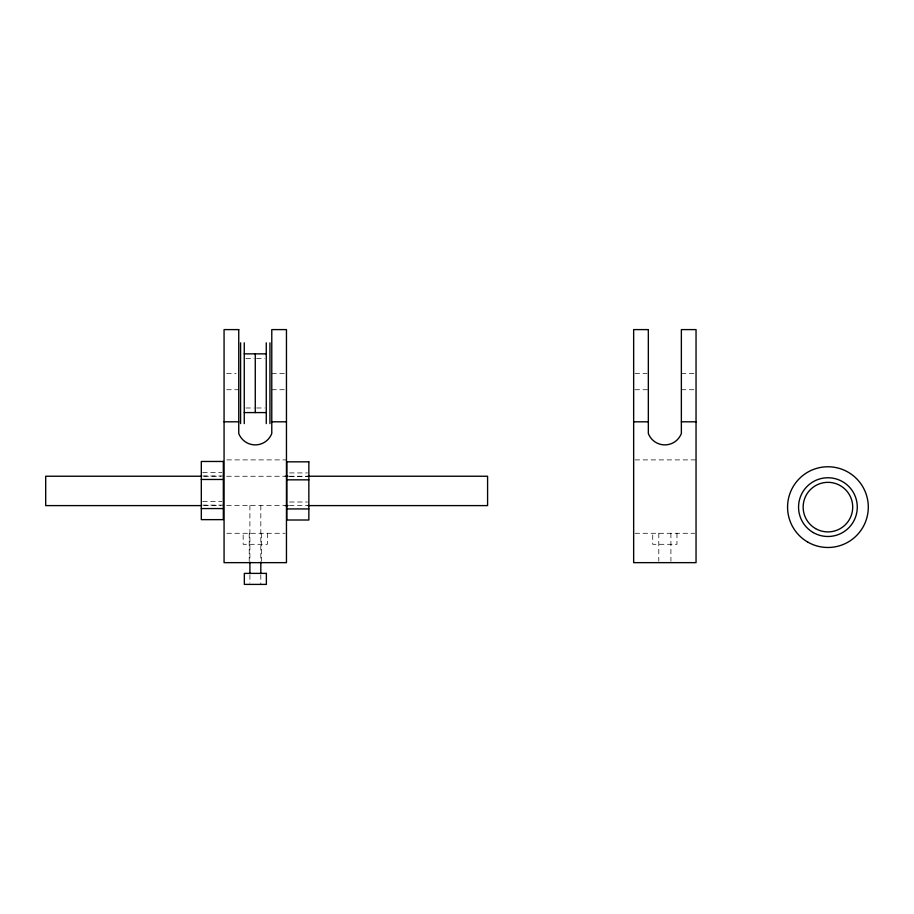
<?xml version="1.0" encoding="UTF-8"?>
<svg xmlns="http://www.w3.org/2000/svg" width="914" height="914" viewBox="0 0 914 914"><rect width="100%" height="100%" fill="white"/><g stroke="black" fill="none" stroke-linecap="round" stroke-linejoin="round"><path stroke-width="0.69" stroke-dasharray="4.57 3.43" d="M245.923 358.437L253.932 358.437M256.594 358.437L264.603 358.437M226.741 373.586L236.075 373.586M271.778 373.586L285.122 373.586M634.99 373.586L646.998 373.586M681.364 373.586L694.709 373.586M226.741 389.73L238.748 389.73M271.778 389.73L285.122 389.73M634.99 389.73L648.334 389.73M681.364 389.73L694.709 389.73M245.923 407.987L253.932 407.987M256.594 407.987L264.603 407.987M226.9 459.891L286.459 459.891M635.07 459.891L696.045 459.891M202.691 472.549L221.953 472.549M289.578 472.926L307.47 472.926M202.691 475.988L223.336 475.988M203.925 476.24L221.028 476.24M226.729 476.24L285.168 476.24M289.452 476.24L307.984 476.24M289.578 476.365L308.852 476.365M202.691 501.637L221.953 501.637M289.578 502.014L307.47 502.014M202.691 505.122L223.336 505.122M203.925 505.602L221.028 505.602M226.729 505.602L285.168 505.602M289.452 505.602L308.852 505.488M226.9 533.285L285.042 533.285M635.07 533.285L694.629 533.285M676.966 533.285L676.966 544.298L652.733 544.298L652.733 533.285M670.91 533.285L670.91 561.242M658.8 533.285L658.8 561.242M267.379 533.285L267.379 544.298L243.158 544.298L243.158 533.285M261.324 533.285L261.324 561.242M260.821 505.499L260.821 560.659M260.821 574.769L260.821 584.4M249.899 505.499L249.899 560.659M249.899 574.769L249.899 583.029M249.214 533.285L249.214 561.242"/><path stroke-width="1.37" d="M244.255 353.855L266.271 353.855M244.255 412.58L266.271 412.58M224.067 421.811L238.748 421.811M271.778 421.811L286.459 421.811M633.653 421.811L648.334 421.811M681.364 421.811L696.045 421.811M201.069 476.24L45.7 476.24L45.7 505.602L201.069 505.602M285.168 476.24L288.024 476.24M307.984 476.24L487.585 476.24L487.585 505.602L307.984 505.602M201.309 479.473L223.336 479.473M286.825 479.839L308.852 479.839M285.168 505.602L288.024 505.602M201.309 508.561L223.336 508.561M286.825 508.927L308.852 508.927M269.95 342.841L269.95 423.582M266.271 342.841L266.271 423.582M260.821 562.076L260.821 573.386M255.269 353.855L255.269 412.58M249.899 562.076L249.899 573.386M244.255 342.841L244.255 423.582M240.588 342.841L240.588 423.582M238.748 329.6L224.067 329.6L224.067 562.647L286.459 562.647L286.459 329.6L271.778 329.6L271.778 433.51A17.674 17.674 0 0 1 238.748 433.51L238.748 329.6M648.334 329.6L633.653 329.6L633.653 562.647L696.045 562.647L696.045 329.6L681.364 329.6L681.364 433.51A17.674 17.674 0 0 1 648.334 433.51L648.334 329.6M223.336 461.467L201.309 461.467L201.309 519.643L223.336 519.643L223.336 461.467M308.852 461.833L286.825 461.833L286.825 520.009L308.852 520.009L308.852 461.833M266.374 573.386L244.346 573.386L244.346 584.4L266.374 584.4L266.374 573.386M807.748 542.082A40.376 40.376 0 0 0 868.3 507.121A40.376 40.376 0 0 0 807.748 472.161A40.376 40.376 0 0 0 807.748 542.082M815.539 528.578A24.769 24.769 0 0 0 852.705 507.121A24.769 24.769 0 0 0 815.539 485.665A24.769 24.769 0 0 0 815.539 528.578M813.243 532.554A29.362 29.362 0 0 0 857.286 507.121A29.362 29.362 0 0 0 813.243 481.689A29.362 29.362 0 0 0 813.243 532.554"/></g></svg>
